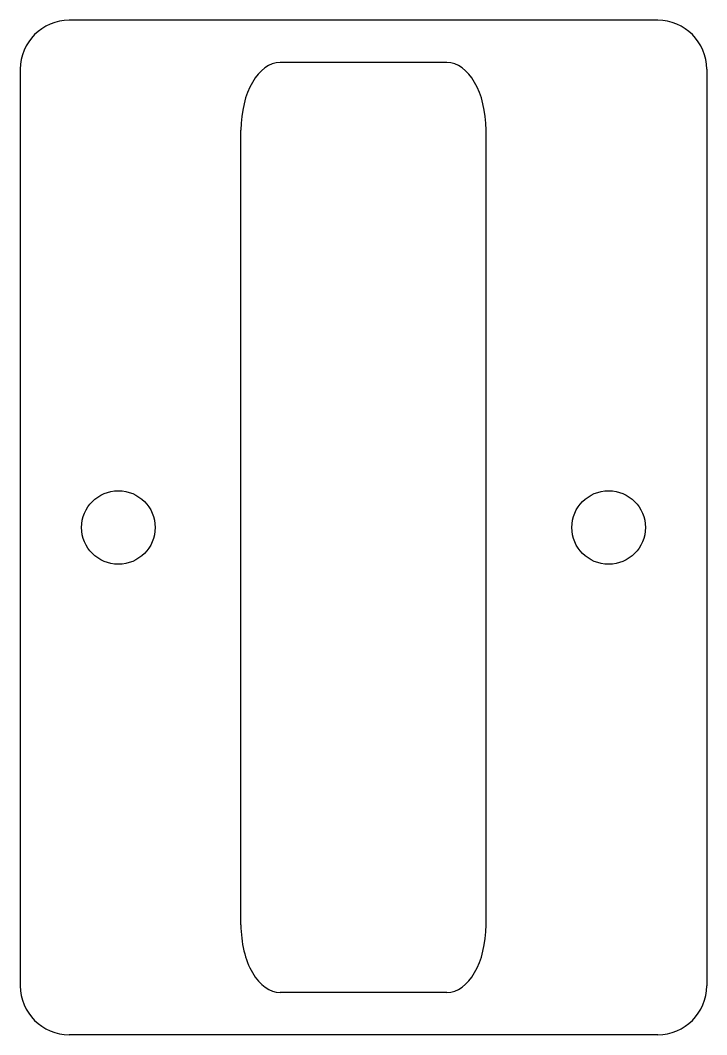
# Model space of a CAD drawing. Extents: x 130 to 270, y -1634 to -1427.
import ezdxf

# ---------------------------------------------------------------- set-up
doc = ezdxf.new("R2010")
doc.units = 0
doc.layers.add('VISIBLE', color=7, linetype='CONTINUOUS')

msp = doc.modelspace()

# ---------------------------------------------------------------- linework, layer by layer
at = {"layer": 'VISIBLE'}
for p, q in [((260, -1426.78), (140, -1426.78)), ((217, -1435.4), (183, -1435.4)), ((130, -1436.78), (130, -1623.76)), ((270, -1436.78), (270, -1623.76)), ((175, -1611.34), (175, -1449.2)), ((225, -1611.34), (225, -1449.2)), ((217, -1625.14), (183, -1625.14)), ((260, -1633.76), (140, -1633.76))]:
    msp.add_line(p, q, dxfattribs=at)
for centre in [(150, -1530.27), (250, -1530.27)]:
    msp.add_circle(centre, 7.5, dxfattribs=at)
for centre, start, end in [((140, -1436.78), 90, 180), ((260, -1436.78), 0, 90), ((140, -1623.76), 180, 270), ((260, -1623.76), 270, 0)]:
    msp.add_arc(centre, 10, start, end, dxfattribs=at)
for centre, start_param, end_param in [((183, -1449.2), 0, 1.570796), ((217, -1449.2), 4.712389, 6.283185), ((183, -1611.34), 1.570796, 3.141593), ((217, -1611.34), 3.141593, 4.712389)]:
    msp.add_ellipse(centre, major_axis=(0, 13.8), ratio=0.579755, start_param=start_param, end_param=end_param, dxfattribs=at)

doc.saveas('drawing.dxf')
